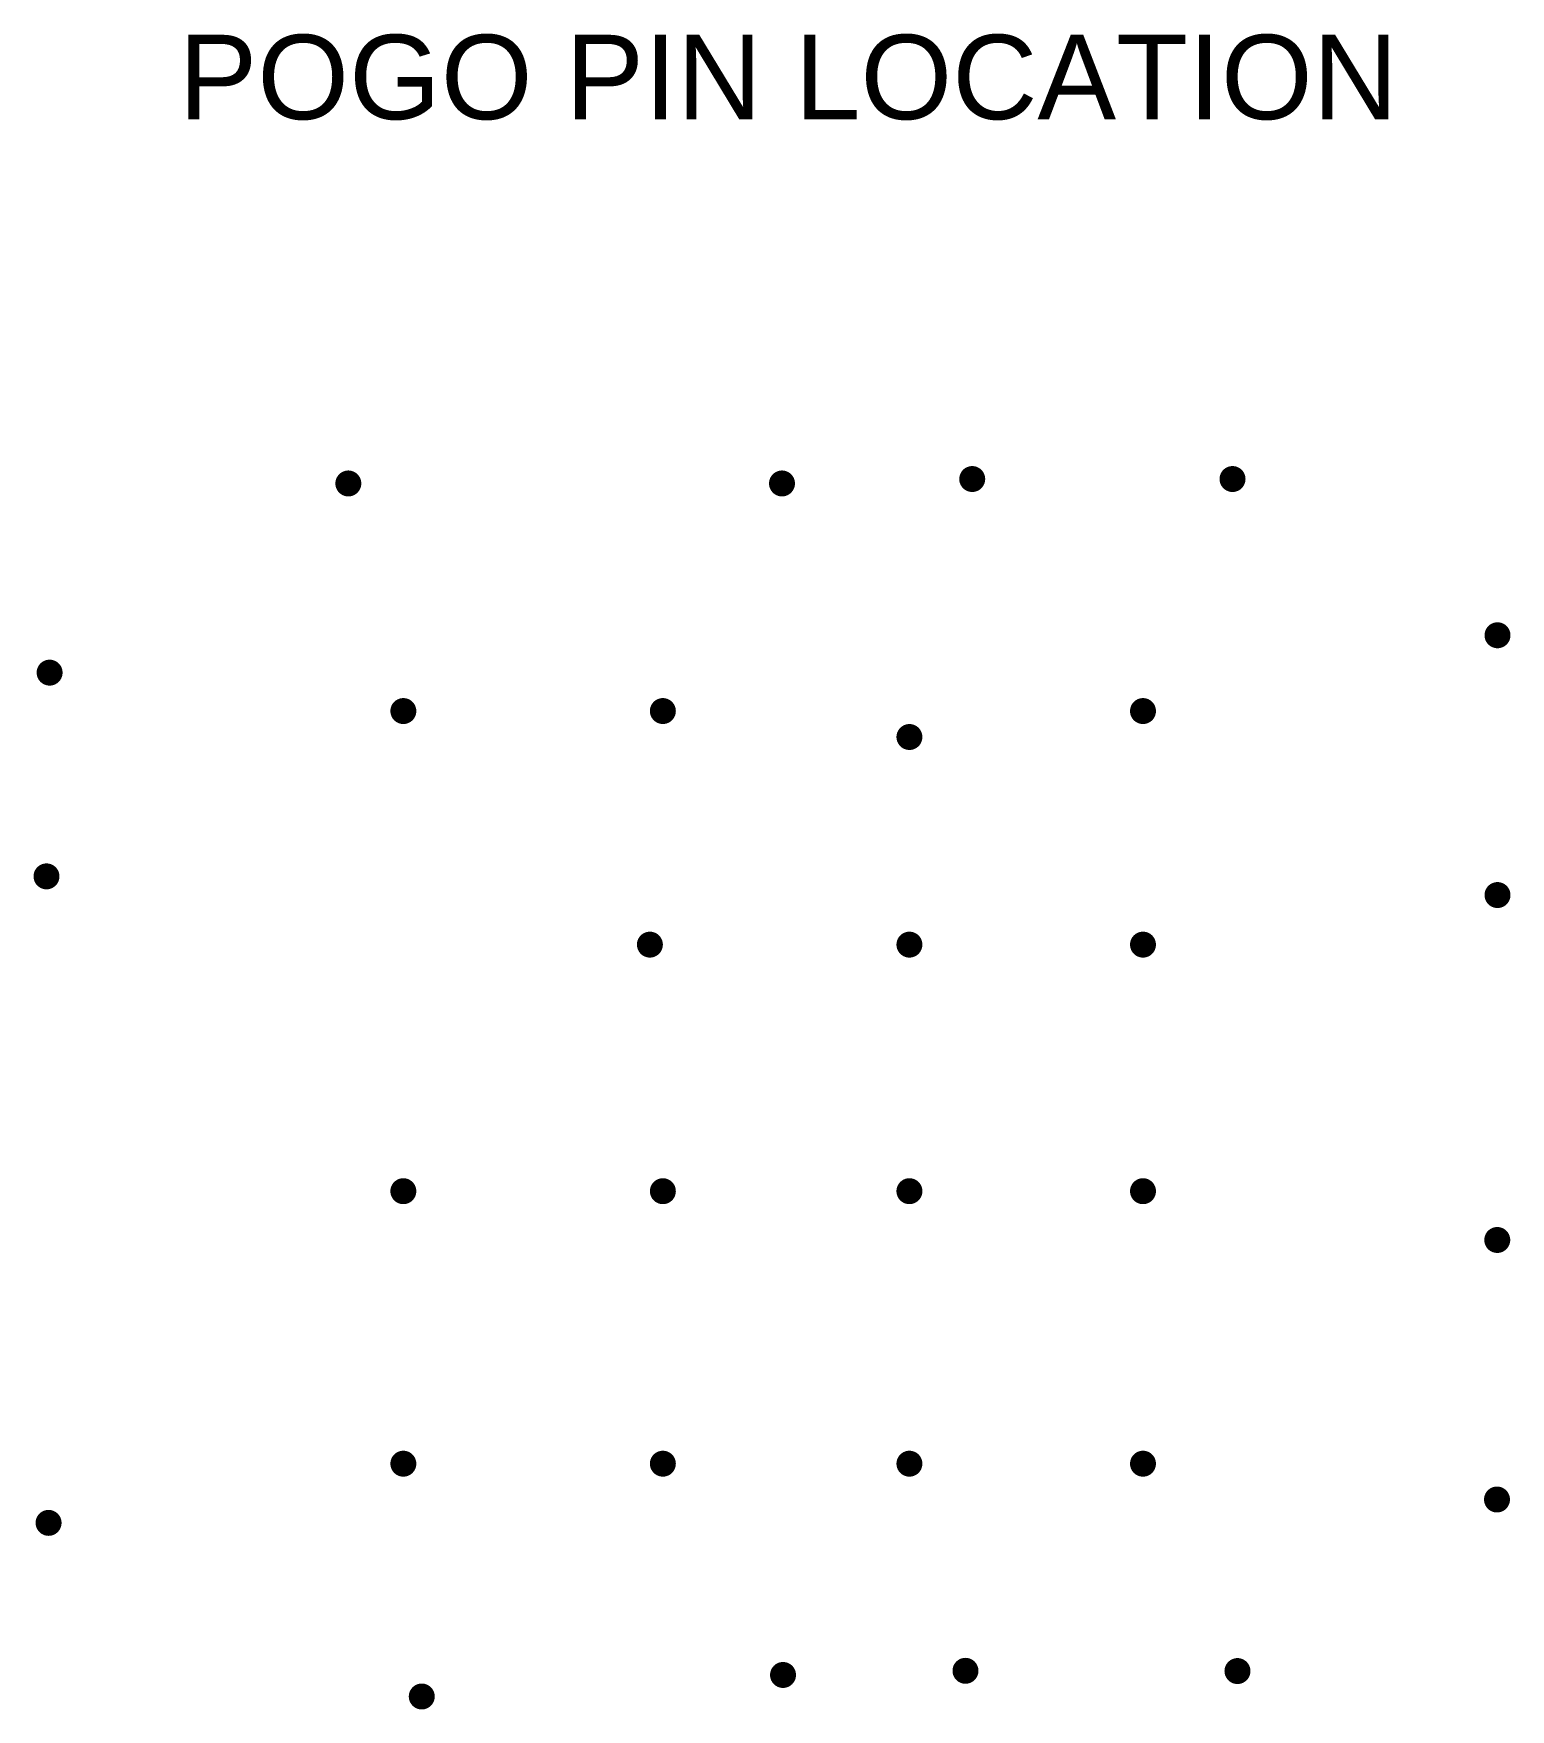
# Model space of a CAD drawing. Header units: millimetres. Extents: x 7.502 to 8.072, y 10.72 to 11.366.
import ezdxf

# ---------------------------------------------------------------- set-up
doc = ezdxf.new("R2010")
doc.units = ezdxf.units.MM
doc.layers.get('0').update_dxf_attribs({"linetype": 'CONTINUOUS', "lineweight": 0})
doc.layers.add('PIN_LOC_GTL', color=163, linetype='CONTINUOUS', lineweight=0)
doc.styles.add('ARIAL', font='Arial')

# ---------------------------------------------------------------- blocks, each defined once
blk = doc.blocks.new('ROUND_18')
at = {"lineweight": 211, "const_width": 0.005}
blk.add_lwpolyline([(-0.0025, 0), (-0.0025, 0, 1), (0.0025, 0, 1), (-0.0025, 0)], format="xyb", dxfattribs=at)

msp = doc.modelspace()

# ---------------------------------------------------------------- block references
at = {"layer": 'PIN_LOC_GTL'}
for p in [(7.6238, 11.19267), (7.7909, 11.19267), (7.8642, 11.19437), (7.9645, 11.19437), (8.0666, 11.13417), (7.5087, 11.11977), (7.645, 11.10497), (7.745, 11.10497), (7.93, 11.10497), (7.84, 11.09497), (7.5075, 11.04127), (8.0666, 11.03407), (7.74, 11.01497), (7.84, 11.01497), (7.93, 11.01497), (7.645, 10.91997), (7.745, 10.91997), (7.84, 10.91997), (7.93, 10.91997), (8.0665, 10.90117), (7.645, 10.81497), (7.745, 10.81497), (7.84, 10.81497), (7.93, 10.81497), (8.0664, 10.80117), (7.5083, 10.79217), (7.8616, 10.73517), (7.9664, 10.73507), (7.7913, 10.73357), (7.6521, 10.72527)]:
    msp.add_blockref('ROUND_18', p, dxfattribs=at)

# ---------------------------------------------------------------- texts
at = {"layer": 'PIN_LOC_GTL', "style": 'ARIAL'}
msp.add_text('POGO PIN LOCATION', height=0.0325447, dxfattribs=at).set_placement((7.5584, 11.333))

doc.saveas('drawing.dxf')
